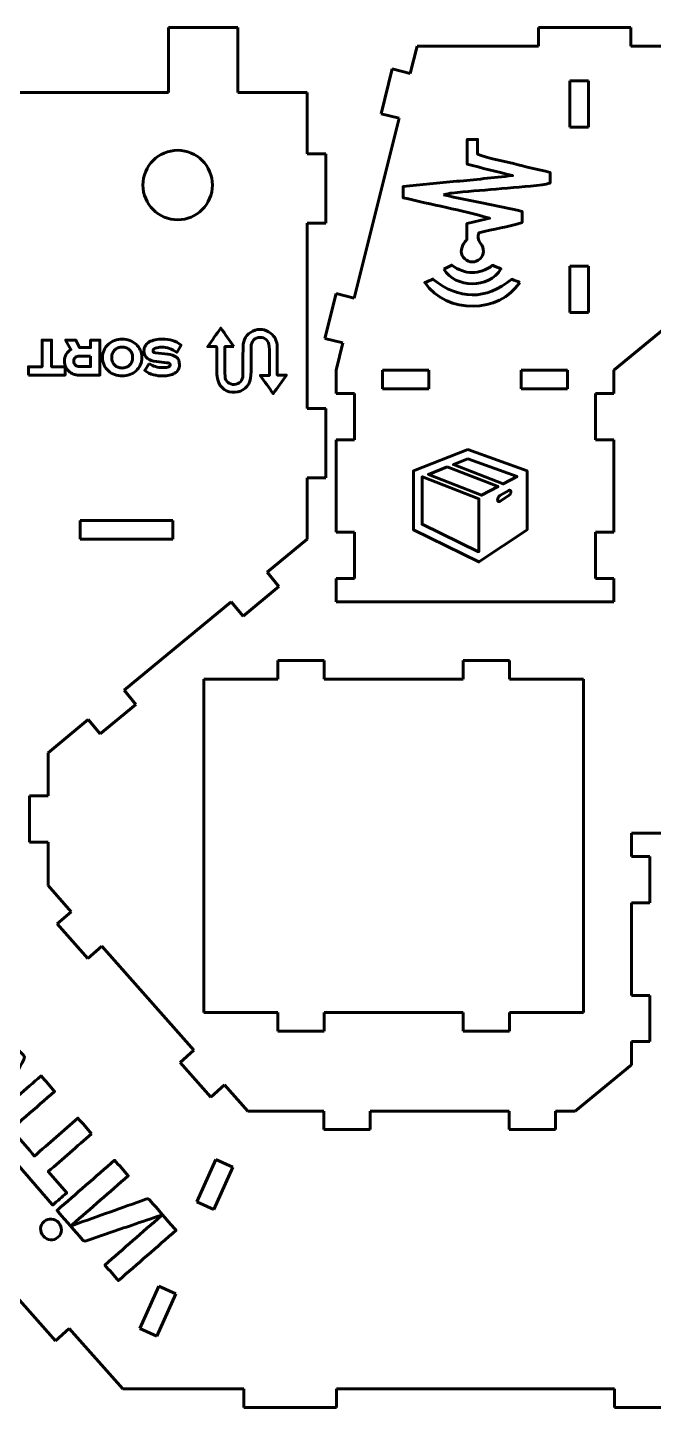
# Model space of a CAD drawing. Header units: millimetres. Extents: x -970 to -33, y -909 to -19.
# Drawn here: x -749.4 to -614.2, y -319.7 to -21.7 of the extents above; entities that cross this region are included whole.
import ezdxf

# ---------------------------------------------------------------- set-up
doc = ezdxf.new("R2010")
doc.units = ezdxf.units.MM
doc.linetypes.add('K5LT_BASIC', pattern=[0])

# ---------------------------------------------------------------- blocks, each defined once
blk = doc.blocks.new('U0')
at = {"color": 150, "linetype": 'K5LT_BASIC', "lineweight": 60, "true_color": 0x0080ff}
for points, knots in [([(-659.59, -57.81), (-653.66, -59.05), (-648.17, -60.19), (-642.6, -61.36), (-642.6, -62.16), (-642.6, -62.85), (-642.6, -63.74), (-645.56, -64.78), (-648.81, -65.12), (-651.94, -66.01), (-652.21, -66.82), (-652.18, -67.44), (-651.63, -68.16), (-650.65, -69.44), (-650.75, -70.76), (-651.68, -71.61), (-652.66, -72.5), (-654.02, -72.49), (-654.99, -71.6), (-655.93, -70.74), (-655.96, -69.44), (-655.06, -68.13), (-654.92, -67.93), (-654.74, -67.74), (-654.5, -67.45), (-654.5, -66.38), (-654.5, -65.24), (-654.5, -64.02), (-652.81, -63.62), (-651.21, -63.23), (-649.62, -62.85), (-655.78, -61.05), (-662.08, -59.93), (-668.31, -58.41), (-668.31, -57.6), (-668.31, -56.91), (-668.31, -56), (-664.45, -55.56), (-660.59, -55.21), (-656.73, -54.87), (-652.85, -54.54), (-648.98, -54.09), (-644.64, -53.64), (-648.19, -52.75), (-651.31, -51.97), (-654.45, -51.19), (-654.45, -49.33), (-654.45, -47.63), (-654.45, -45.83), (-653.7, -45.83), (-653.03, -45.83), (-652.21, -45.83), (-652.21, -46.88), (-652.21, -47.88), (-652.21, -48.99), (-649.65, -50.05), (-646.98, -50.35), (-644.42, -51.05), (-641.84, -51.75), (-639.22, -52.31), (-636.53, -52.95), (-636.53, -53.72), (-636.53, -54.4), (-636.53, -55.27), (-637.06, -55.39), (-637.65, -55.6), (-638.26, -55.66), (-641.57, -55.97), (-644.89, -56.25), (-648.2, -56.54), (-651.39, -56.82), (-654.57, -57.1), (-657.76, -57.4), (-658.26, -57.45), (-658.74, -57.61), (-659.59, -57.81)], [0, 0, 0, 0, 0.04, 0.04, 0.04, 0.08, 0.08, 0.08, 0.12, 0.12, 0.12, 0.16, 0.16, 0.16, 0.2, 0.2, 0.2, 0.24, 0.24, 0.24, 0.28, 0.28, 0.28, 0.32, 0.32, 0.32, 0.36, 0.36, 0.36, 0.4, 0.4, 0.4, 0.44, 0.44, 0.44, 0.48, 0.48, 0.48, 0.52, 0.52, 0.52, 0.56, 0.56, 0.56, 0.6, 0.6, 0.6, 0.64, 0.64, 0.64, 0.68, 0.68, 0.68, 0.72, 0.72, 0.72, 0.76, 0.76, 0.76, 0.8, 0.8, 0.8, 0.84, 0.84, 0.84, 0.88, 0.88, 0.88, 0.92, 0.92, 0.92, 0.96, 0.96, 0.96, 1, 1, 1, 1]), ([(-659.47, -73.82), (-658.91, -73.54), (-658.36, -73.26), (-657.79, -72.98), (-654.88, -75.06), (-651.97, -75.19), (-648.95, -73), (-648.39, -73.25), (-647.78, -73.52), (-647.16, -73.8), (-649.74, -78.12), (-657.07, -78.02), (-659.47, -73.82)], [0, 0, 0, 0, 0.25, 0.25, 0.25, 0.5, 0.5, 0.5, 0.75, 0.75, 0.75, 1, 1, 1, 1]), ([(-643.09, -76.7), (-647.43, -83.4), (-658.81, -83.74), (-663.6, -76.73), (-663.02, -76.49), (-662.46, -76.26), (-661.86, -76), (-656.2, -80.52), (-650.52, -80.56), (-644.84, -76.02), (-644.24, -76.25), (-643.67, -76.47), (-643.09, -76.7)], [0, 0, 0, 0, 0.25, 0.25, 0.25, 0.5, 0.5, 0.5, 0.75, 0.75, 0.75, 1, 1, 1, 1]), ([(-749.2, -96.74), (-749.2, -96.74), (-749.2, -94.93), (-749.2, -94.93), (-746.25, -94.93), (-746.25, -94.93), (-746.25, -89.15), (-746.25, -89.15), (-744.23, -89.15), (-744.23, -89.15), (-744.23, -94.93), (-744.23, -94.93), (-741.28, -94.93), (-741.28, -94.93), (-741.28, -96.74), (-741.28, -96.74), (-749.2, -96.74), (-749.2, -96.74)], [0, 0, 0, 0, 0.125, 0.125, 0.25, 0.25, 0.375, 0.375, 0.5, 0.5, 0.625, 0.625, 0.75, 0.75, 0.875, 0.875, 1, 1, 1, 1]), ([(-738.25, -96.74), (-738.71, -96.74), (-739.13, -96.67), (-739.52, -96.52), (-739.91, -96.37), (-740.24, -96.17), (-740.52, -95.9), (-740.8, -95.64), (-741.02, -95.32), (-741.18, -94.95), (-741.34, -94.58), (-741.42, -94.17), (-741.42, -93.72), (-741.42, -93.15), (-741.3, -92.66), (-741.06, -92.24), (-740.81, -91.82), (-740.48, -91.48), (-740.05, -91.22), (-740.05, -91.22), (-741.2, -89.15), (-741.2, -89.15), (-739.01, -89.15), (-739.01, -89.15), (-738.15, -90.77), (-738.15, -90.77), (-735.79, -90.77), (-735.79, -90.77), (-735.79, -89.15), (-735.79, -89.15), (-733.77, -89.15), (-733.77, -89.15), (-733.77, -96.74), (-733.77, -96.74), (-738.25, -96.74), (-738.25, -96.74)], [0, 0, 0, 0, 0.071429, 0.071429, 0.071429, 0.142857, 0.142857, 0.142857, 0.214286, 0.214286, 0.214286, 0.285714, 0.285714, 0.285714, 0.357143, 0.357143, 0.357143, 0.428571, 0.428571, 0.428571, 0.5, 0.5, 0.571429, 0.571429, 0.642857, 0.642857, 0.714286, 0.714286, 0.785714, 0.785714, 0.857143, 0.857143, 0.928571, 0.928571, 1, 1, 1, 1]), ([(-733.22, -92.94), (-733.22, -92.34), (-733.11, -91.8), (-732.88, -91.31), (-732.64, -90.82), (-732.33, -90.4), (-731.94, -90.05), (-731.56, -89.71), (-731.1, -89.44), (-730.59, -89.24), (-730.07, -89.05), (-729.53, -88.96), (-728.96, -88.96), (-728.4, -88.96), (-727.86, -89.05), (-727.34, -89.24), (-726.82, -89.44), (-726.37, -89.71), (-725.98, -90.05), (-725.59, -90.4), (-725.28, -90.82), (-725.05, -91.31), (-724.82, -91.8), (-724.7, -92.34), (-724.7, -92.94), (-724.7, -93.53), (-724.82, -94.07), (-725.05, -94.56), (-725.28, -95.05), (-725.59, -95.47), (-725.98, -95.82), (-726.37, -96.17), (-726.82, -96.44), (-727.34, -96.63), (-727.86, -96.82), (-728.4, -96.92), (-728.96, -96.92), (-729.53, -96.92), (-730.07, -96.82), (-730.59, -96.63), (-731.1, -96.44), (-731.56, -96.17), (-731.94, -95.82), (-732.33, -95.47), (-732.64, -95.05), (-732.88, -94.56), (-733.11, -94.07), (-733.22, -93.53), (-733.22, -92.94)], [0, 0, 0, 0, 0.0625, 0.0625, 0.0625, 0.125, 0.125, 0.125, 0.1875, 0.1875, 0.1875, 0.25, 0.25, 0.25, 0.3125, 0.3125, 0.3125, 0.375, 0.375, 0.375, 0.4375, 0.4375, 0.4375, 0.5, 0.5, 0.5, 0.5625, 0.5625, 0.5625, 0.625, 0.625, 0.625, 0.6875, 0.6875, 0.6875, 0.75, 0.75, 0.75, 0.8125, 0.8125, 0.8125, 0.875, 0.875, 0.875, 0.9375, 0.9375, 0.9375, 1, 1, 1, 1]), ([(-723.12, -94.21), (-722.68, -94.53), (-722.23, -94.76), (-721.75, -94.9), (-721.27, -95.04), (-720.74, -95.11), (-720.14, -95.11), (-719.82, -95.11), (-719.56, -95.09), (-719.36, -95.06), (-719.15, -95.03), (-718.99, -94.98), (-718.87, -94.92), (-718.75, -94.86), (-718.67, -94.79), (-718.63, -94.72), (-718.59, -94.65), (-718.57, -94.57), (-718.57, -94.49), (-718.57, -94.33), (-718.64, -94.23), (-718.79, -94.18), (-718.93, -94.13), (-719.12, -94.09), (-719.35, -94.06), (-719.35, -94.06), (-721.56, -93.82), (-721.56, -93.82), (-722.39, -93.72), (-723.05, -93.48), (-723.53, -93.12), (-724.02, -92.75), (-724.26, -92.21), (-724.26, -91.48), (-724.26, -91.04), (-724.16, -90.66), (-723.75, -90.03), (-723.47, -89.77), (-723.11, -89.57), (-722.75, -89.36), (-722.33, -89.21), (-721.84, -89.11), (-721.35, -89.01), (-720.82, -88.96), (-720.25, -88.96), (-719.47, -88.96), (-718.76, -89.05), (-718.13, -89.24), (-717.5, -89.44), (-716.87, -89.77), (-716.25, -90.25), (-716.25, -90.25), (-717.19, -91.81), (-717.19, -91.81), (-717.71, -91.44), (-718.24, -91.17), (-718.76, -90.99), (-719.29, -90.8), (-719.85, -90.71), (-720.43, -90.71), (-720.95, -90.71), (-721.4, -90.77), (-721.76, -90.89), (-722.12, -91.01), (-722.3, -91.2), (-722.3, -91.45), (-722.3, -91.58), (-722.27, -91.68), (-722.2, -91.76), (-722.14, -91.83), (-721.99, -91.87), (-721.75, -91.89), (-721.75, -91.89), (-719.14, -92.2), (-719.14, -92.2), (-718.34, -92.29), (-717.71, -92.51), (-717.26, -92.86), (-716.8, -93.21), (-716.58, -93.76), (-716.58, -94.49), (-716.58, -94.9), (-716.67, -95.26), (-716.86, -95.57), (-717.04, -95.87), (-717.3, -96.13), (-717.63, -96.33), (-717.95, -96.53), (-718.33, -96.68), (-718.76, -96.77), (-719.19, -96.87), (-719.65, -96.92), (-720.14, -96.92), (-720.88, -96.92), (-721.57, -96.83), (-722.22, -96.66), (-722.87, -96.49), (-723.49, -96.17), (-724.1, -95.7), (-724.1, -95.7), (-723.12, -94.21), (-723.12, -94.21)], [0, 0, 0, 0, 0.029412, 0.029412, 0.029412, 0.058824, 0.058824, 0.058824, 0.088235, 0.088235, 0.088235, 0.117647, 0.117647, 0.117647, 0.147059, 0.147059, 0.147059, 0.176471, 0.176471, 0.176471, 0.205882, 0.205882, 0.205882, 0.235294, 0.235294, 0.235294, 0.264706, 0.264706, 0.264706, 0.294118, 0.294118, 0.294118, 0.323529, 0.323529, 0.323529, 0.352941, 0.352941, 0.382353, 0.382353, 0.382353, 0.411765, 0.411765, 0.411765, 0.441176, 0.441176, 0.441176, 0.470588, 0.470588, 0.470588, 0.5, 0.5, 0.5, 0.529412, 0.529412, 0.529412, 0.558824, 0.558824, 0.558824, 0.588235, 0.588235, 0.588235, 0.617647, 0.617647, 0.617647, 0.647059, 0.647059, 0.647059, 0.676471, 0.676471, 0.676471, 0.705882, 0.705882, 0.705882, 0.735294, 0.735294, 0.735294, 0.764706, 0.764706, 0.764706, 0.794118, 0.794118, 0.794118, 0.823529, 0.823529, 0.823529, 0.852941, 0.852941, 0.852941, 0.882353, 0.882353, 0.882353, 0.911765, 0.911765, 0.911765, 0.941176, 0.941176, 0.941176, 0.970588, 0.970588, 0.970588, 1, 1, 1, 1]), ([(-704.82, -90.57), (-705.61, -90.57), (-706.17, -90.57), (-706.77, -90.57), (-706.77, -92.78), (-706.83, -94.92), (-706.75, -97.05), (-706.71, -98.11), (-705.78, -98.78), (-704.75, -98.74), (-703.7, -98.7), (-702.9, -97.91), (-702.89, -96.8), (-702.85, -94.74), (-702.89, -92.69), (-702.86, -90.64), (-702.83, -89.1), (-702.15, -87.89), (-700.73, -87.23), (-699.39, -86.61), (-698.07, -86.76), (-696.9, -87.67), (-695.93, -88.42), (-695.49, -89.45), (-695.49, -90.67), (-695.49, -92.66), (-695.49, -94.65), (-695.49, -96.72), (-694.87, -96.72), (-694.32, -96.72), (-693.48, -96.72), (-694.49, -98.14), (-695.36, -99.37), (-696.34, -100.74), (-697.28, -99.42), (-698.17, -98.17), (-699.16, -96.78), (-698.42, -96.78), (-697.87, -96.78), (-697.18, -96.78), (-697.18, -95.56), (-697.18, -94.43), (-697.18, -93.29), (-697.18, -92.39), (-697.15, -91.48), (-697.2, -90.58), (-697.27, -89.34), (-698.09, -88.56), (-699.22, -88.58), (-700.33, -88.6), (-701.11, -89.42), (-701.13, -90.66), (-701.15, -92.69), (-701.11, -94.71), (-701.15, -96.73), (-701.19, -98.56), (-702.37, -100.01), (-704, -100.36), (-705.69, -100.71), (-707.39, -99.96), (-708.09, -98.43), (-708.36, -97.84), (-708.48, -97.15), (-708.5, -96.51), (-708.56, -94.61), (-708.53, -92.71), (-708.54, -90.8), (-708.54, -90.75), (-708.58, -90.7), (-708.65, -90.56), (-709.16, -90.56), (-709.72, -90.56), (-710.5, -90.56), (-709.5, -89.16), (-708.62, -87.92), (-707.67, -86.58), (-706.73, -87.89), (-705.85, -89.13), (-704.82, -90.57)], [0, 0, 0, 0, 0.038462, 0.038462, 0.038462, 0.076923, 0.076923, 0.076923, 0.115385, 0.115385, 0.115385, 0.153846, 0.153846, 0.153846, 0.192308, 0.192308, 0.192308, 0.230769, 0.230769, 0.230769, 0.269231, 0.269231, 0.269231, 0.307692, 0.307692, 0.307692, 0.346154, 0.346154, 0.346154, 0.384615, 0.384615, 0.384615, 0.423077, 0.423077, 0.423077, 0.461538, 0.461538, 0.461538, 0.5, 0.5, 0.5, 0.538462, 0.538462, 0.538462, 0.576923, 0.576923, 0.576923, 0.615385, 0.615385, 0.615385, 0.653846, 0.653846, 0.653846, 0.692308, 0.692308, 0.692308, 0.730769, 0.730769, 0.730769, 0.769231, 0.769231, 0.769231, 0.807692, 0.807692, 0.807692, 0.846154, 0.846154, 0.846154, 0.884615, 0.884615, 0.884615, 0.923077, 0.923077, 0.923077, 0.961538, 0.961538, 0.961538, 1, 1, 1, 1]), ([(-726.72, -92.94), (-726.72, -92.59), (-726.78, -92.28), (-726.89, -92), (-727, -91.72), (-727.17, -91.48), (-727.37, -91.28), (-727.58, -91.09), (-727.81, -90.93), (-728.08, -90.83), (-728.35, -90.72), (-728.65, -90.67), (-728.97, -90.67), (-729.28, -90.67), (-729.57, -90.72), (-729.85, -90.83), (-730.12, -90.93), (-730.36, -91.09), (-730.56, -91.28), (-730.76, -91.48), (-730.92, -91.72), (-731.04, -92), (-731.15, -92.28), (-731.21, -92.59), (-731.21, -92.94), (-731.21, -93.28), (-731.15, -93.6), (-731.04, -93.88), (-730.92, -94.16), (-730.76, -94.39), (-730.56, -94.59), (-730.36, -94.79), (-730.12, -94.94), (-729.85, -95.04), (-729.57, -95.15), (-729.28, -95.2), (-728.97, -95.2), (-728.65, -95.2), (-728.35, -95.15), (-728.08, -95.04), (-727.81, -94.94), (-727.58, -94.79), (-727.37, -94.59), (-727.17, -94.39), (-727, -94.16), (-726.89, -93.88), (-726.78, -93.6), (-726.72, -93.28), (-726.72, -92.94)], [0, 0, 0, 0, 0.0625, 0.0625, 0.0625, 0.125, 0.125, 0.125, 0.1875, 0.1875, 0.1875, 0.25, 0.25, 0.25, 0.3125, 0.3125, 0.3125, 0.375, 0.375, 0.375, 0.4375, 0.4375, 0.4375, 0.5, 0.5, 0.5, 0.5625, 0.5625, 0.5625, 0.625, 0.625, 0.625, 0.6875, 0.6875, 0.6875, 0.75, 0.75, 0.75, 0.8125, 0.8125, 0.8125, 0.875, 0.875, 0.875, 0.9375, 0.9375, 0.9375, 1, 1, 1, 1]), ([(-735.79, -92.61), (-735.79, -92.61), (-738.18, -92.61), (-738.18, -92.61), (-738.54, -92.61), (-738.83, -92.7), (-739.06, -92.88), (-739.29, -93.06), (-739.4, -93.34), (-739.4, -93.72), (-739.4, -94.08), (-739.29, -94.37), (-739.06, -94.58), (-738.83, -94.79), (-738.54, -94.9), (-738.18, -94.9), (-738.18, -94.9), (-735.79, -94.9), (-735.79, -94.9), (-735.79, -92.61), (-735.79, -92.61)], [0, 0, 0, 0, 0.142857, 0.142857, 0.142857, 0.285714, 0.285714, 0.285714, 0.428571, 0.428571, 0.428571, 0.571429, 0.571429, 0.571429, 0.714286, 0.714286, 0.714286, 0.857143, 0.857143, 1, 1, 1, 1]), ([(-654.32, -112.78), (-654.32, -112.78), (-666.07, -117.41), (-666.07, -117.41), (-666.07, -130.11), (-666.07, -130.11), (-651.9, -137.08), (-651.9, -137.08), (-641.5, -130.11), (-641.5, -130.11), (-641.5, -117.41), (-641.5, -117.41), (-654.32, -112.78), (-654.32, -112.78)], [0, 0, 0, 0, 0.166667, 0.166667, 0.333333, 0.333333, 0.5, 0.5, 0.666667, 0.666667, 0.833333, 0.833333, 1, 1, 1, 1]), ([(-654.29, -114.82), (-654.29, -114.82), (-643.69, -118.63), (-643.69, -118.63), (-646.67, -120.22), (-646.67, -120.22), (-657.42, -116.06), (-657.42, -116.06), (-654.29, -114.82), (-654.29, -114.82)], [0, 0, 0, 0, 0.25, 0.25, 0.5, 0.5, 0.75, 0.75, 1, 1, 1, 1]), ([(-664.12, -118.68), (-664.12, -118.68), (-651.9, -123.47), (-651.9, -123.47), (-651.9, -134.8), (-651.9, -134.8), (-652.04, -134.89), (-652.04, -134.89), (-664.18, -128.93), (-664.18, -128.93), (-664.18, -118.71), (-664.18, -118.71), (-664.12, -118.68), (-664.12, -118.68)], [0, 0, 0, 0, 0.166667, 0.166667, 0.333333, 0.333333, 0.5, 0.5, 0.666667, 0.666667, 0.833333, 0.833333, 1, 1, 1, 1]), ([(-658.75, -116.56), (-658.75, -116.56), (-647.79, -120.81), (-647.79, -120.81), (-651.34, -122.67), (-651.34, -122.67), (-662.82, -118.18), (-662.82, -118.18), (-658.75, -116.56), (-658.75, -116.56)], [0, 0, 0, 0, 0.25, 0.25, 0.5, 0.5, 0.75, 0.75, 1, 1, 1, 1]), ([(-645.28, -121.58), (-645.12, -121.57), (-645.03, -121.68), (-645.02, -121.9), (-645.01, -122.2), (-645.19, -122.57), (-645.43, -122.73), (-645.43, -122.73), (-647.32, -123.97), (-647.32, -123.97), (-647.62, -124.16), (-647.87, -124.04), (-647.89, -123.37), (-647.68, -122.94), (-647.38, -122.76), (-647.38, -122.76), (-645.46, -121.64), (-645.46, -121.64), (-645.4, -121.6), (-645.34, -121.58), (-645.28, -121.58)], [0, 0, 0, 0, 0.142857, 0.142857, 0.142857, 0.285714, 0.285714, 0.285714, 0.428571, 0.428571, 0.428571, 0.571429, 0.571429, 0.714286, 0.714286, 0.714286, 0.857143, 0.857143, 0.857143, 1, 1, 1, 1]), ([(-756.39, -256.71), (-753.1, -253.84), (-749.81, -250.97), (-746.49, -248.07), (-745.51, -249.19), (-744.55, -250.29), (-743.56, -251.43), (-747.69, -255.03), (-751.81, -258.63), (-755.98, -262.27), (-756.08, -262.16), (-756.2, -262.05), (-756.3, -261.94), (-757.79, -260.24), (-759.26, -258.54), (-760.76, -256.85), (-760.99, -256.58), (-760.99, -256.39), (-760.84, -256.08), (-759.22, -252.87), (-757.62, -249.66), (-756.02, -246.45), (-755.97, -246.34), (-755.92, -246.24), (-755.82, -246.04), (-756.11, -246.12), (-756.32, -246.18), (-756.52, -246.25), (-759.83, -247.37), (-763.13, -248.49), (-766.43, -249.63), (-766.78, -249.75), (-766.98, -249.72), (-767.23, -249.43), (-768.69, -247.73), (-770.16, -246.06), (-771.63, -244.37), (-771.74, -244.25), (-771.85, -244.13), (-771.97, -243.99), (-767.8, -240.35), (-763.67, -236.75), (-759.52, -233.13), (-758.53, -234.26), (-757.55, -235.38), (-756.56, -236.52), (-759.86, -239.41), (-763.13, -242.26), (-766.41, -245.12), (-766.4, -245.15), (-766.39, -245.18), (-766.37, -245.21), (-766.22, -245.17), (-766.07, -245.13), (-765.92, -245.07), (-761.78, -243.6), (-757.63, -242.14), (-753.5, -240.66), (-753.14, -240.53), (-752.95, -240.58), (-752.71, -240.86), (-751.93, -241.8), (-751.13, -242.72), (-750.31, -243.61), (-750.02, -243.92), (-750.02, -244.16), (-750.21, -244.51), (-752.23, -248.39), (-754.23, -252.28), (-756.24, -256.17), (-756.32, -256.33), (-756.4, -256.48), (-756.48, -256.64), (-756.45, -256.66), (-756.42, -256.68), (-756.39, -256.71)], [0, 0, 0, 0, 0.04, 0.04, 0.04, 0.08, 0.08, 0.08, 0.12, 0.12, 0.12, 0.16, 0.16, 0.16, 0.2, 0.2, 0.2, 0.24, 0.24, 0.24, 0.28, 0.28, 0.28, 0.32, 0.32, 0.32, 0.36, 0.36, 0.36, 0.4, 0.4, 0.4, 0.44, 0.44, 0.44, 0.48, 0.48, 0.48, 0.52, 0.52, 0.52, 0.56, 0.56, 0.56, 0.6, 0.6, 0.6, 0.64, 0.64, 0.64, 0.68, 0.68, 0.68, 0.72, 0.72, 0.72, 0.76, 0.76, 0.76, 0.8, 0.8, 0.8, 0.84, 0.84, 0.84, 0.88, 0.88, 0.88, 0.92, 0.92, 0.92, 0.96, 0.96, 0.96, 1, 1, 1, 1]), ([(-735.57, -260.58), (-737.15, -261.96), (-738.71, -263.32), (-740.27, -264.67), (-741.81, -266.02), (-743.36, -267.37), (-744.94, -268.75), (-743.59, -270.29), (-742.28, -271.8), (-740.94, -273.33), (-741.96, -274.22), (-742.94, -275.08), (-743.96, -275.97), (-747.61, -271.79), (-751.27, -267.59), (-754.95, -263.37), (-753.98, -262.52), (-752.98, -261.65), (-751.96, -260.76), (-750.62, -262.29), (-749.28, -263.82), (-747.91, -265.39), (-744.77, -262.65), (-741.66, -259.94), (-738.52, -257.2), (-737.53, -258.33), (-736.58, -259.43), (-735.57, -260.58)], [0, 0, 0, 0, 0.111111, 0.111111, 0.111111, 0.222222, 0.222222, 0.222222, 0.333333, 0.333333, 0.333333, 0.444444, 0.444444, 0.444444, 0.555556, 0.555556, 0.555556, 0.666667, 0.666667, 0.666667, 0.777778, 0.777778, 0.777778, 0.888889, 0.888889, 0.888889, 1, 1, 1, 1]), ([(-720.66, -278.21), (-722.71, -278.91), (-724.75, -279.6), (-726.8, -280.29), (-730.1, -281.42), (-733.41, -282.54), (-736.71, -283.68), (-737.08, -283.81), (-737.29, -283.74), (-737.54, -283.45), (-739.25, -281.47), (-740.97, -279.5), (-742.69, -277.53), (-742.8, -277.41), (-742.91, -277.29), (-743.04, -277.14), (-738.88, -273.51), (-734.75, -269.91), (-730.6, -266.28), (-729.63, -267.39), (-728.66, -268.5), (-727.65, -269.65), (-731.68, -273.17), (-735.71, -276.69), (-739.75, -280.22), (-739.73, -280.25), (-739.71, -280.28), (-739.7, -280.32), (-739.59, -280.29), (-739.47, -280.28), (-739.37, -280.24), (-734.19, -278.4), (-729.01, -276.56), (-723.84, -274.71), (-723.47, -274.58), (-723.24, -274.62), (-722.97, -274.94), (-721.22, -276.97), (-719.45, -278.99), (-717.69, -281.01), (-717.57, -281.14), (-717.46, -281.27), (-717.32, -281.43), (-721.49, -285.06), (-725.62, -288.67), (-729.77, -292.29), (-730.74, -291.18), (-731.7, -290.08), (-732.71, -288.93), (-728.66, -285.4), (-724.62, -281.86), (-720.57, -278.33), (-720.6, -278.29), (-720.63, -278.25), (-720.66, -278.21)], [0, 0, 0, 0, 0.055556, 0.055556, 0.055556, 0.111111, 0.111111, 0.111111, 0.166667, 0.166667, 0.166667, 0.222222, 0.222222, 0.222222, 0.277778, 0.277778, 0.277778, 0.333333, 0.333333, 0.333333, 0.388889, 0.388889, 0.388889, 0.444444, 0.444444, 0.444444, 0.5, 0.5, 0.5, 0.555556, 0.555556, 0.555556, 0.611111, 0.611111, 0.611111, 0.666667, 0.666667, 0.666667, 0.722222, 0.722222, 0.722222, 0.777778, 0.777778, 0.777778, 0.833333, 0.833333, 0.833333, 0.888889, 0.888889, 0.888889, 0.944444, 0.944444, 0.944444, 1, 1, 1, 1]), ([(-745.99, -282.69), (-746.84, -281.73), (-746.77, -280.34), (-745.83, -279.53), (-744.89, -278.72), (-743.51, -278.84), (-742.67, -279.8), (-741.85, -280.75), (-741.92, -282.12), (-742.83, -282.94), (-743.76, -283.77), (-745.15, -283.66), (-745.99, -282.69)], [0, 0, 0, 0, 0.25, 0.25, 0.25, 0.5, 0.5, 0.5, 0.75, 0.75, 0.75, 1, 1, 1, 1])]:
    blk.add_open_spline(points, degree=3, knots=knots, dxfattribs=at)
blk = doc.blocks.new('U1')
at = {"color": 150, "linetype": 'K5LT_BASIC', "lineweight": 60, "true_color": 0x0080ff}
for p, q in [((-703.98, -21.68), (-718.98, -21.68)), ((-718.98, -21.68), (-718.98, -31.68)), ((-703.98, -31.68), (-703.98, -21.68)), ((-619.08, -21.68), (-639.08, -21.68)), ((-639.08, -21.68), (-639.08, -25.68)), ((-619.08, -25.68), (-619.08, -21.68)), ((-665.26, -25.68), (-666.74, -31.57)), ((-639.08, -25.68), (-665.26, -25.68)), ((-559.08, -25.68), (-619.08, -25.68)), ((-718.98, -31.68), (-718.98, -35.68)), ((-703.98, -35.68), (-703.98, -31.68)), ((-670.62, -30.6), (-673.04, -40.3)), ((-666.74, -31.57), (-670.62, -30.6)), ((-718.98, -35.68), (-778.98, -35.68)), ((-692.98, -35.68), (-703.98, -35.68)), ((-688.98, -35.68), (-692.98, -35.68)), ((-688.98, -48.91), (-688.98, -35.68)), ((-632.26, -43.18), (-632.26, -33.18)), ((-632.26, -33.18), (-628.26, -33.18)), ((-628.26, -33.18), (-628.26, -43.18)), ((-669.16, -41.27), (-678.86, -80.08)), ((-673.04, -40.3), (-669.16, -41.27)), ((-628.26, -43.18), (-632.26, -43.18)), ((-684.98, -48.91), (-688.98, -48.91)), ((-684.98, -63.91), (-684.98, -48.91)), ((-688.98, -103.91), (-688.98, -63.91)), ((-688.98, -63.91), (-684.98, -63.91)), ((-632.26, -83.18), (-632.26, -73.18)), ((-632.26, -73.18), (-628.26, -73.18)), ((-628.26, -73.18), (-628.26, -83.18)), ((-682.74, -79.11), (-685.17, -88.81)), ((-678.86, -80.08), (-682.74, -79.11)), ((-628.26, -83.18), (-632.26, -83.18)), ((-622.76, -95.68), (-610.62, -85.68)), ((-685.17, -88.81), (-681.29, -89.78)), ((-681.29, -89.78), (-682.76, -95.68)), ((-682.76, -95.68), (-682.76, -100.68)), ((-672.76, -95.68), (-662.76, -95.68)), ((-672.76, -99.68), (-672.76, -95.68)), ((-662.76, -95.68), (-662.76, -99.68)), ((-632.76, -95.68), (-642.76, -95.68)), ((-642.76, -95.68), (-642.76, -99.68)), ((-632.76, -99.68), (-632.76, -95.68)), ((-622.76, -100.68), (-622.76, -95.68)), ((-682.76, -100.68), (-678.76, -100.68)), ((-678.76, -100.68), (-678.76, -110.68)), ((-662.76, -99.68), (-672.76, -99.68)), ((-642.76, -99.68), (-632.76, -99.68)), ((-626.76, -110.68), (-626.76, -100.68)), ((-626.76, -100.68), (-622.76, -100.68)), ((-684.98, -103.91), (-688.98, -103.91)), ((-684.98, -118.91), (-684.98, -103.91)), ((-678.76, -110.68), (-682.76, -110.68)), ((-682.76, -110.68), (-682.76, -130.68)), ((-622.76, -110.68), (-626.76, -110.68)), ((-622.76, -120.68), (-622.76, -110.68)), ((-688.98, -132.15), (-688.98, -118.91)), ((-688.98, -118.91), (-684.98, -118.91)), ((-622.76, -130.68), (-622.76, -120.68)), ((-738.06, -128.15), (-718.06, -128.15)), ((-738.06, -132.15), (-738.06, -128.15)), ((-718.06, -128.15), (-718.06, -132.15)), ((-682.76, -130.68), (-678.76, -130.68)), ((-678.76, -130.68), (-678.76, -140.68)), ((-626.76, -140.68), (-626.76, -130.68)), ((-626.76, -130.68), (-622.76, -130.68)), ((-718.06, -132.15), (-738.06, -132.15)), ((-697.68, -139.32), (-688.98, -132.15)), ((-695.14, -142.41), (-697.68, -139.32)), ((-702.86, -148.76), (-695.14, -142.41)), ((-678.76, -140.68), (-682.76, -140.68)), ((-682.76, -140.68), (-682.76, -145.68)), ((-622.76, -140.68), (-626.76, -140.68)), ((-622.76, -145.68), (-622.76, -140.68)), ((-728.56, -164.75), (-705.4, -145.68)), ((-705.4, -145.68), (-702.86, -148.76)), ((-682.76, -145.68), (-622.76, -145.68)), ((-685.32, -158.4), (-695.32, -158.4)), ((-695.32, -158.4), (-695.32, -162.4)), ((-685.32, -162.4), (-685.32, -158.4)), ((-645.32, -158.4), (-655.32, -158.4)), ((-655.32, -158.4), (-655.32, -162.4)), ((-645.32, -162.4), (-645.32, -158.4)), ((-711.32, -162.4), (-711.32, -234.4)), ((-695.32, -162.4), (-711.32, -162.4)), ((-655.32, -162.4), (-685.32, -162.4)), ((-629.32, -162.4), (-645.32, -162.4)), ((-629.32, -234.4), (-629.32, -162.4)), ((-726.01, -167.84), (-728.56, -164.75)), ((-733.73, -174.19), (-726.01, -167.84)), ((-744.98, -178.28), (-736.28, -171.11)), ((-736.28, -171.11), (-733.73, -174.19)), ((-744.98, -187.62), (-744.98, -178.28)), ((-748.98, -197.62), (-748.98, -187.62)), ((-748.98, -187.62), (-744.98, -187.62)), ((-558.98, -195.68), (-618.98, -195.68)), ((-618.98, -195.68), (-618.98, -200.68)), ((-744.98, -197.62), (-748.98, -197.62)), ((-744.98, -206.97), (-744.98, -197.62)), ((-618.98, -200.68), (-614.98, -200.68)), ((-614.98, -200.68), (-614.98, -210.68)), ((-739.98, -212.61), (-744.98, -206.97)), ((-614.98, -210.68), (-618.98, -210.68)), ((-618.98, -210.68), (-618.98, -220.68)), ((-742.98, -215.26), (-739.98, -212.61)), ((-736.35, -222.74), (-742.98, -215.26)), ((-733.35, -220.09), (-736.35, -222.74)), ((-713.46, -242.55), (-733.35, -220.09)), ((-618.98, -220.68), (-618.98, -230.68)), ((-618.98, -230.68), (-614.98, -230.68)), ((-614.98, -230.68), (-614.98, -240.68)), ((-711.32, -234.4), (-695.32, -234.4)), ((-695.32, -234.4), (-695.32, -238.4)), ((-685.32, -238.4), (-685.32, -234.4)), ((-685.32, -234.4), (-655.32, -234.4)), ((-655.32, -234.4), (-655.32, -238.4)), ((-645.32, -238.4), (-645.32, -234.4)), ((-645.32, -234.4), (-629.32, -234.4)), ((-695.32, -238.4), (-685.32, -238.4)), ((-655.32, -238.4), (-645.32, -238.4)), ((-614.98, -240.68), (-618.98, -240.68)), ((-618.98, -240.68), (-618.98, -245.68)), ((-716.46, -245.2), (-713.46, -242.55)), ((-709.83, -252.69), (-716.46, -245.2)), ((-618.98, -245.68), (-631.12, -255.68)), ((-706.83, -250.04), (-709.83, -252.69)), ((-701.84, -255.68), (-706.83, -250.04)), ((-685.41, -255.68), (-701.84, -255.68)), ((-685.41, -259.68), (-685.41, -255.68)), ((-653.98, -255.68), (-675.41, -255.68)), ((-675.41, -255.68), (-675.41, -259.68)), ((-645.41, -255.68), (-653.98, -255.68)), ((-645.41, -259.68), (-645.41, -255.68)), ((-631.12, -255.68), (-635.41, -255.68)), ((-635.41, -255.68), (-635.41, -259.68)), ((-675.41, -259.68), (-685.41, -259.68)), ((-635.41, -259.68), (-645.41, -259.68)), ((-708.74, -266.14), (-712.85, -275.26)), ((-709.2, -276.91), (-705.09, -267.79)), ((-705.09, -267.79), (-708.74, -266.14)), ((-712.85, -275.26), (-709.2, -276.91)), ((-756.65, -290.32), (-743.38, -305.29)), ((-725.16, -302.62), (-721.06, -293.5)), ((-721.06, -293.5), (-717.41, -295.14)), ((-717.41, -295.14), (-721.51, -304.26)), ((-743.38, -305.29), (-740.39, -302.64)), ((-740.39, -302.64), (-728.84, -315.68)), ((-721.51, -304.26), (-725.16, -302.62)), ((-728.84, -315.68), (-715.49, -315.68)), ((-715.49, -315.68), (-702.66, -315.68)), ((-702.66, -315.68), (-702.66, -319.68)), ((-682.66, -315.68), (-622.66, -315.68)), ((-682.66, -319.68), (-682.66, -315.68)), ((-622.66, -315.68), (-622.66, -319.68)), ((-702.66, -319.68), (-682.66, -319.68)), ((-622.66, -319.68), (-602.66, -319.68))]:
    blk.add_line(p, q, dxfattribs=at)
blk.add_circle((-716.98, -55.68), 7.5, dxfattribs=at)

msp = doc.modelspace()

# ---------------------------------------------------------------- block references
for name in ['U1', 'U0']:
    msp.add_blockref(name, (0, 0))

doc.saveas('drawing.dxf')
